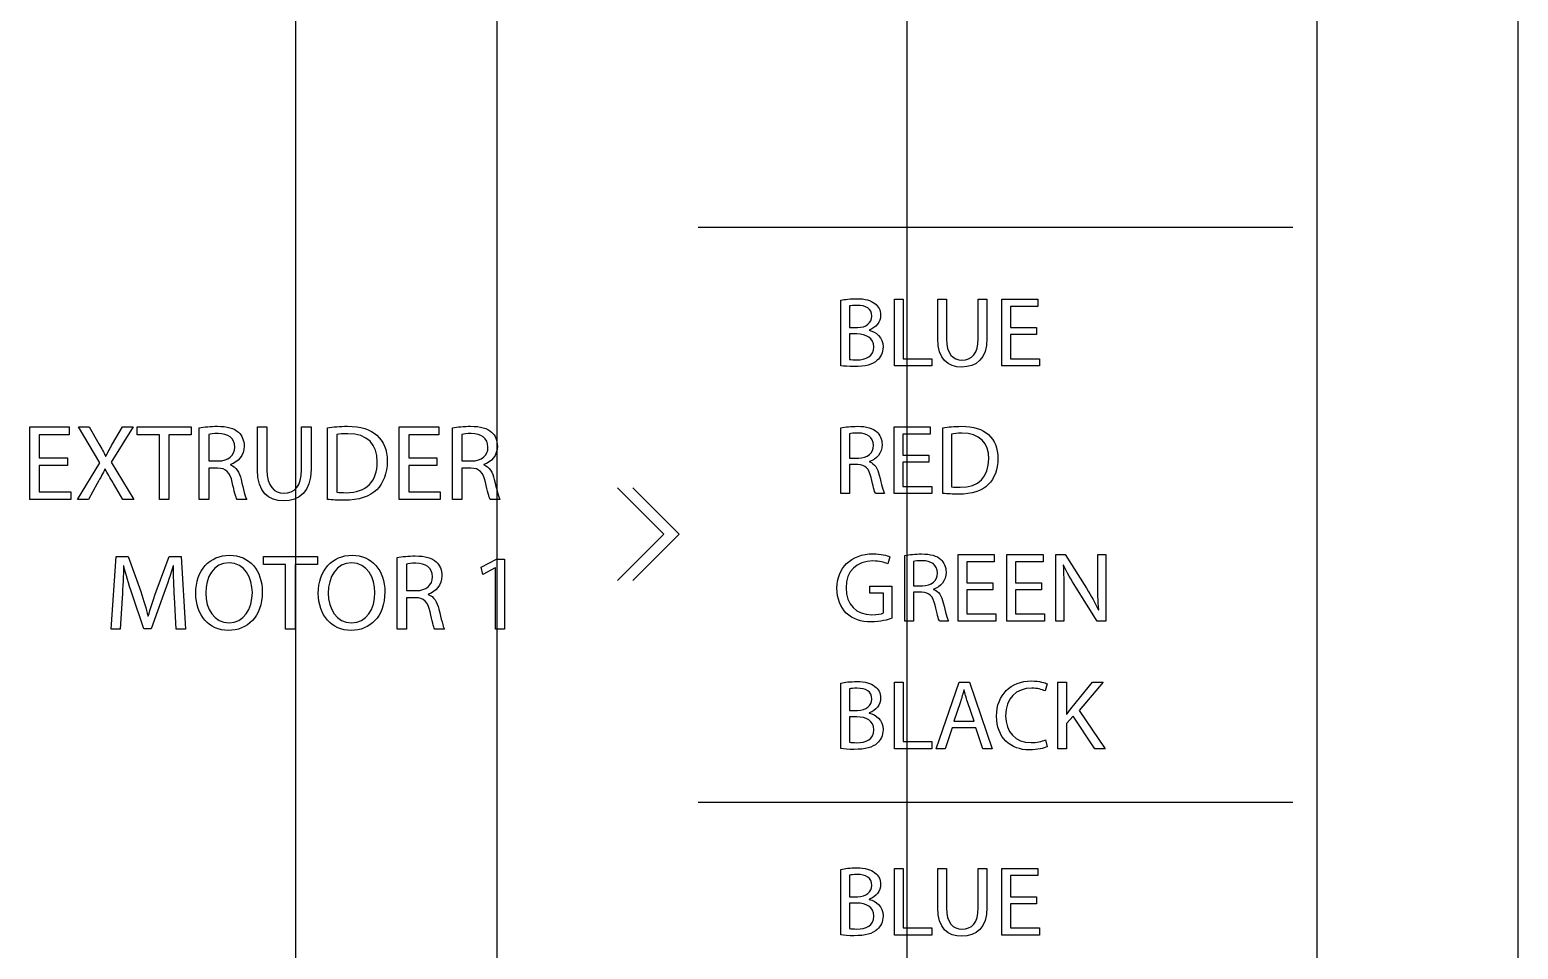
# Model space of a CAD drawing. Header units: millimetres. Extents: x -1506 to -668, y -3588 to 587.
# Drawn here: x -1176.9 to -1118.6, y -1666.4 to -1630.4 of the extents above; entities that cross this region are included whole.
import ezdxf

# ---------------------------------------------------------------- set-up
doc = ezdxf.new("R2010")
doc.units = ezdxf.units.MM
doc.layers.add('referance lines', color=3, linetype='Continuous', lineweight=25, true_color=0x00ff00)
doc.layers.add('TEXT', color=5, linetype='Continuous', true_color=0x0000ff)

msp = doc.modelspace()

# ---------------------------------------------------------------- linework, layer by layer
at = {"layer": 'referance lines'}
for p, q in [((-1166.465, -2514.604), (-1166.465, -1370.703)), ((-1158.586, -2514.604), (-1158.586, -1370.703)), ((-1126.465, -2514.604), (-1126.465, -1370.703)), ((-1118.586, -2514.604), (-1118.586, -1370.703)), ((-1142.525, -2515.779), (-1142.525, -1371.879))]:
    msp.add_line(p, q, dxfattribs=at)
at = {"layer": 'TEXT', "color": 5, "lineweight": 25, "true_color": 0x0000ff}
for points in [[(-1150.704, -1638.157), (-1127.421, -1638.157)], [(-1145.117, -1643.588), (-1145.117, -1641.019), (-1145.117, -1641.019)], [(-1144.779, -1641.244), (-1144.779, -1642.09), (-1144.779, -1642.09)], [(-1143.018, -1640.98), (-1142.676, -1640.98), (-1142.676, -1643.312), (-1141.558, -1643.312), (-1141.558, -1643.596), (-1143.018, -1643.596), (-1143.018, -1640.98), (-1143.018, -1640.98)], [(-1141.326, -1642.52), (-1141.326, -1640.98), (-1140.984, -1640.98), (-1140.984, -1640.98)], [(-1140.984, -1640.98), (-1140.984, -1642.532)], [(-1139.738, -1642.532), (-1139.738, -1640.98), (-1139.397, -1640.98), (-1139.397, -1642.509)], [(-1137.46, -1642.369), (-1138.473, -1642.369), (-1138.473, -1643.312), (-1137.34, -1643.312), (-1137.34, -1643.596), (-1138.815, -1643.596), (-1138.815, -1640.98), (-1137.398, -1640.98), (-1137.398, -1641.263), (-1138.473, -1641.263), (-1138.473, -1642.09), (-1137.46, -1642.09), (-1137.46, -1642.369), (-1137.46, -1642.369)], [(-1144.779, -1642.09), (-1144.473, -1642.09)], [(-1144.5, -1642.342), (-1144.779, -1642.342), (-1144.779, -1643.339), (-1144.779, -1643.339)], [(-1144.007, -1642.187), (-1144.007, -1642.198)], [(-1175.415, -1647.494), (-1176.52, -1647.494), (-1176.52, -1648.522), (-1175.284, -1648.522), (-1175.284, -1648.831), (-1176.892, -1648.831), (-1176.892, -1645.979), (-1175.347, -1645.979), (-1175.347, -1646.288), (-1176.52, -1646.288), (-1176.52, -1647.189), (-1175.415, -1647.189), (-1175.415, -1647.494), (-1175.415, -1647.494)], [(-1174.254, -1648.204), (-1174.597, -1648.831), (-1175.02, -1648.831), (-1174.149, -1647.388), (-1174.986, -1645.979), (-1174.559, -1645.979), (-1174.182, -1646.647)], [(-1173.649, -1646.647), (-1173.264, -1645.979), (-1172.837, -1645.979), (-1173.704, -1647.367), (-1172.816, -1648.831), (-1173.243, -1648.831), (-1173.243, -1648.831)], [(-1171.812, -1646.292), (-1172.68, -1646.292), (-1172.68, -1645.978), (-1170.568, -1645.978), (-1170.568, -1646.292), (-1171.44, -1646.292), (-1171.44, -1648.83), (-1171.812, -1648.83), (-1171.812, -1646.292), (-1171.812, -1646.292)], [(-1167.977, -1647.659), (-1167.977, -1645.979), (-1167.604, -1645.979), (-1167.604, -1645.979)], [(-1167.604, -1645.979), (-1167.604, -1647.671)], [(-1166.246, -1647.671), (-1166.246, -1645.979), (-1165.874, -1645.979), (-1165.874, -1647.646)], [(-1160.942, -1647.494), (-1162.046, -1647.494), (-1162.046, -1648.522), (-1160.81, -1648.522), (-1160.81, -1648.831), (-1162.418, -1648.831), (-1162.418, -1645.979), (-1160.874, -1645.979), (-1160.874, -1646.288), (-1162.046, -1646.288), (-1162.046, -1647.189), (-1160.942, -1647.189), (-1160.942, -1647.494), (-1160.942, -1647.494)], [(-1141.678, -1647.369), (-1142.692, -1647.369), (-1142.692, -1648.312), (-1141.558, -1648.312), (-1141.558, -1648.596), (-1143.033, -1648.596), (-1143.033, -1645.98), (-1141.616, -1645.98), (-1141.616, -1646.263), (-1142.692, -1646.263), (-1142.692, -1647.09), (-1141.678, -1647.09), (-1141.678, -1647.369), (-1141.678, -1647.369)], [(-1169.535, -1647.595), (-1169.882, -1647.595), (-1169.882, -1648.831), (-1170.25, -1648.831), (-1170.25, -1646.017), (-1170.25, -1646.017)], [(-1169.882, -1646.275), (-1169.882, -1647.316), (-1169.882, -1647.316)], [(-1165.233, -1648.822), (-1165.233, -1646.021), (-1165.233, -1646.021)], [(-1164.866, -1646.287), (-1164.866, -1648.543), (-1164.866, -1648.543)], [(-1159.616, -1647.595), (-1159.963, -1647.595), (-1159.963, -1648.831), (-1160.331, -1648.831), (-1160.331, -1646.017), (-1160.331, -1646.017)], [(-1159.963, -1646.275), (-1159.963, -1647.316), (-1159.963, -1647.316)], [(-1144.461, -1647.462), (-1144.779, -1647.462), (-1144.779, -1648.595), (-1145.117, -1648.595), (-1145.117, -1646.015), (-1145.117, -1646.015)], [(-1144.779, -1646.251), (-1144.779, -1647.206), (-1144.779, -1647.206)], [(-1141.12, -1648.587), (-1141.12, -1646.019), (-1141.12, -1646.019)], [(-1140.782, -1646.263), (-1140.782, -1648.332), (-1140.782, -1648.332)], [(-1173.92, -1647.13), (-1173.907, -1647.13)], [(-1173.937, -1647.637), (-1173.946, -1647.637)], [(-1169.882, -1647.316), (-1169.505, -1647.316)], [(-1169.027, -1647.46), (-1169.027, -1647.472)], [(-1159.963, -1647.316), (-1159.586, -1647.316)], [(-1159.108, -1647.46), (-1159.108, -1647.472)], [(-1144.779, -1647.206), (-1144.434, -1647.206)], [(-1143.995, -1647.338), (-1143.995, -1647.35)], [(-1173.243, -1648.831), (-1173.611, -1648.2)], [(-1168.393, -1648.831), (-1168.773, -1648.831)], [(-1158.474, -1648.831), (-1158.854, -1648.831)], [(-1153.866, -1648.372), (-1152.049, -1650.188), (-1153.866, -1652.005)], [(-1153.265, -1648.372), (-1151.448, -1650.188), (-1153.265, -1652.005)], [(-1143.413, -1648.595), (-1143.762, -1648.595)], [(-1173.273, -1652.688), (-1173.349, -1653.911), (-1173.7, -1653.911), (-1173.501, -1651.059), (-1173.032, -1651.059), (-1172.545, -1652.438)], [(-1171.944, -1652.438), (-1171.436, -1651.059), (-1170.967, -1651.059), (-1170.789, -1653.911), (-1171.153, -1653.911), (-1171.221, -1652.659), (-1171.221, -1652.659)], [(-1166.868, -1651.372), (-1167.735, -1651.372), (-1167.735, -1651.059), (-1165.624, -1651.059), (-1165.624, -1651.372), (-1166.496, -1651.372), (-1166.496, -1653.911), (-1166.868, -1653.911), (-1166.868, -1651.372), (-1166.868, -1651.372)], [(-1161.788, -1652.674), (-1162.135, -1652.674), (-1162.135, -1653.91), (-1162.503, -1653.91), (-1162.503, -1651.097), (-1162.503, -1651.097)], [(-1158.651, -1651.507), (-1158.66, -1651.507), (-1159.138, -1651.765), (-1159.21, -1651.482), (-1158.609, -1651.16), (-1158.292, -1651.16), (-1158.292, -1653.911), (-1158.651, -1653.911), (-1158.651, -1651.507), (-1158.651, -1651.507)], [(-1143.2, -1651.072), (-1143.285, -1651.348)], [(-1141.954, -1652.463), (-1142.272, -1652.463), (-1142.272, -1653.596), (-1142.61, -1653.596), (-1142.61, -1651.015), (-1142.61, -1651.015)], [(-1139.172, -1652.369), (-1140.185, -1652.369), (-1140.185, -1653.313), (-1139.052, -1653.313), (-1139.052, -1653.596), (-1140.526, -1653.596), (-1140.526, -1650.98), (-1139.11, -1650.98), (-1139.11, -1651.263), (-1140.185, -1651.263), (-1140.185, -1652.09), (-1139.172, -1652.09), (-1139.172, -1652.369), (-1139.172, -1652.369)], [(-1137.262, -1652.369), (-1138.276, -1652.369), (-1138.276, -1653.313), (-1137.142, -1653.313), (-1137.142, -1653.596), (-1138.617, -1653.596), (-1138.617, -1650.98), (-1137.201, -1650.98), (-1137.201, -1651.263), (-1138.276, -1651.263), (-1138.276, -1652.09), (-1137.262, -1652.09), (-1137.262, -1652.369), (-1137.262, -1652.369)], [(-1136.704, -1653.596), (-1136.704, -1650.98), (-1136.331, -1650.98), (-1135.497, -1652.303)], [(-1135.058, -1652.074), (-1135.058, -1650.979), (-1134.74, -1650.979), (-1134.74, -1653.595), (-1135.082, -1653.595), (-1135.912, -1652.268)], [(-1173.209, -1651.427), (-1173.218, -1651.427)], [(-1171.267, -1651.427), (-1171.276, -1651.427)], [(-1162.135, -1651.355), (-1162.135, -1652.396), (-1162.135, -1652.396)], [(-1142.272, -1651.252), (-1142.272, -1652.206), (-1142.272, -1652.206)], [(-1136.397, -1651.394), (-1136.409, -1651.398)], [(-1143.455, -1653.273), (-1143.455, -1652.493), (-1143.983, -1652.493), (-1143.983, -1652.221), (-1143.122, -1652.221), (-1143.122, -1653.479), (-1143.122, -1653.479)], [(-1142.272, -1652.206), (-1141.927, -1652.206)], [(-1141.488, -1652.338), (-1141.488, -1652.35)], [(-1171.635, -1652.51), (-1172.139, -1653.894), (-1172.418, -1653.894), (-1172.883, -1652.536)], [(-1162.135, -1652.396), (-1161.759, -1652.396)], [(-1161.28, -1652.54), (-1161.28, -1652.552)], [(-1136.386, -1652.477), (-1136.386, -1653.595), (-1136.704, -1653.595), (-1136.704, -1653.596)], [(-1172.258, -1653.399), (-1172.249, -1653.399)], [(-1135.031, -1653.153), (-1135.02, -1653.149)], [(-1160.646, -1653.91), (-1161.027, -1653.91)], [(-1140.906, -1653.596), (-1141.256, -1653.596)], [(-1145.117, -1658.588), (-1145.117, -1656.019), (-1145.117, -1656.019)], [(-1144.779, -1656.244), (-1144.779, -1657.09), (-1144.779, -1657.09)], [(-1143.018, -1655.98), (-1142.676, -1655.98), (-1142.676, -1658.313), (-1141.558, -1658.313), (-1141.558, -1658.596), (-1143.018, -1658.596), (-1143.018, -1655.98), (-1143.018, -1655.98)], [(-1140.759, -1657.773), (-1141.031, -1658.596), (-1141.38, -1658.596), (-1140.488, -1655.98), (-1140.084, -1655.98), (-1139.191, -1658.596), (-1139.552, -1658.596), (-1139.831, -1657.773), (-1140.759, -1657.773), (-1140.759, -1657.773)], [(-1140.293, -1656.278), (-1140.302, -1656.278)], [(-1137.033, -1656.054), (-1137.119, -1656.329)], [(-1136.615, -1655.98), (-1136.277, -1655.98), (-1136.277, -1657.241), (-1136.265, -1657.241)], [(-1136.06, -1656.962), (-1135.26, -1655.98), (-1134.841, -1655.98), (-1135.788, -1657.09), (-1134.767, -1658.596), (-1135.167, -1658.596), (-1136.025, -1657.311), (-1136.277, -1657.598), (-1136.277, -1658.596), (-1136.615, -1658.596), (-1136.615, -1655.98), (-1136.615, -1655.98)], [(-1140.434, -1656.752), (-1140.689, -1657.509), (-1139.898, -1657.509), (-1139.898, -1657.509)], [(-1139.898, -1657.509), (-1140.158, -1656.756)], [(-1144.779, -1657.09), (-1144.473, -1657.09)], [(-1144.5, -1657.342), (-1144.779, -1657.342), (-1144.779, -1658.339), (-1144.779, -1658.339)], [(-1144.007, -1657.187), (-1144.007, -1657.198)], [(-1137.107, -1658.243), (-1137.041, -1658.514), (-1137.041, -1658.514)], [(-1150.704, -1660.688), (-1127.421, -1660.688)], [(-1145.117, -1665.888), (-1145.117, -1663.318), (-1145.117, -1663.318)], [(-1143.018, -1663.28), (-1142.676, -1663.28), (-1142.676, -1665.612), (-1141.558, -1665.612), (-1141.558, -1665.895), (-1143.018, -1665.895), (-1143.018, -1663.28), (-1143.018, -1663.28)], [(-1141.326, -1664.82), (-1141.326, -1663.28), (-1140.984, -1663.28), (-1140.984, -1663.28)], [(-1140.984, -1663.28), (-1140.984, -1664.832)], [(-1139.738, -1664.832), (-1139.738, -1663.28), (-1139.397, -1663.28), (-1139.397, -1664.809)], [(-1137.46, -1664.669), (-1138.473, -1664.669), (-1138.473, -1665.612), (-1137.34, -1665.612), (-1137.34, -1665.895), (-1138.815, -1665.895), (-1138.815, -1663.28), (-1137.398, -1663.28), (-1137.398, -1663.563), (-1138.473, -1663.563), (-1138.473, -1664.389), (-1137.46, -1664.389), (-1137.46, -1664.669), (-1137.46, -1664.669)], [(-1144.779, -1663.544), (-1144.779, -1664.389), (-1144.779, -1664.389)], [(-1144.779, -1664.389), (-1144.473, -1664.389)], [(-1144.007, -1664.487), (-1144.007, -1664.498)], [(-1144.5, -1664.642), (-1144.779, -1664.642), (-1144.779, -1665.639), (-1144.779, -1665.639)]]:
    msp.add_lwpolyline(points, dxfattribs=at)
for points in [[(-1145.117, -1641.019), (-1144.97, -1640.984), (-1144.733, -1640.96), (-1144.5, -1640.96)], [(-1144.48, -1641.22), (-1144.635, -1641.22), (-1144.725, -1641.232), (-1144.779, -1641.244)], [(-1144.5, -1640.96), (-1144.162, -1640.96), (-1143.945, -1641.019), (-1143.786, -1641.151)], [(-1143.91, -1641.647), (-1143.91, -1641.345), (-1144.139, -1641.22), (-1144.48, -1641.22)], [(-1143.786, -1641.151), (-1143.65, -1641.252), (-1143.564, -1641.407), (-1143.564, -1641.612)], [(-1144.473, -1642.09), (-1144.12, -1642.09), (-1143.91, -1641.9), (-1143.91, -1641.647)], [(-1143.564, -1641.612), (-1143.564, -1641.869), (-1143.735, -1642.09), (-1144.007, -1642.187)], [(-1143.824, -1642.847), (-1143.824, -1642.494), (-1144.131, -1642.342), (-1144.5, -1642.342)], [(-1144.007, -1642.198), (-1143.758, -1642.257), (-1143.467, -1642.462), (-1143.467, -1642.851)], [(-1144.496, -1643.355), (-1144.147, -1643.355), (-1143.824, -1643.227), (-1143.824, -1642.847)], [(-1143.467, -1642.851), (-1143.467, -1643.075), (-1143.557, -1643.25), (-1143.692, -1643.374)], [(-1140.387, -1643.638), (-1140.922, -1643.638), (-1141.326, -1643.336), (-1141.326, -1642.52)], [(-1140.984, -1642.532), (-1140.984, -1643.115), (-1140.724, -1643.363), (-1140.375, -1643.363)], [(-1139.397, -1642.509), (-1139.397, -1643.312), (-1139.82, -1643.638), (-1140.387, -1643.638)], [(-1140.375, -1643.363), (-1139.991, -1643.363), (-1139.738, -1643.107), (-1139.738, -1642.532)], [(-1144.593, -1643.619), (-1144.826, -1643.619), (-1145.004, -1643.604), (-1145.117, -1643.588)], [(-1144.779, -1643.339), (-1144.71, -1643.351), (-1144.616, -1643.355), (-1144.496, -1643.355)], [(-1143.692, -1643.374), (-1143.871, -1643.541), (-1144.166, -1643.619), (-1144.593, -1643.619)], [(-1170.25, -1646.017), (-1170.064, -1645.983), (-1169.793, -1645.958), (-1169.543, -1645.958)], [(-1169.543, -1645.958), (-1169.15, -1645.958), (-1168.892, -1646.034), (-1168.718, -1646.19)], [(-1165.233, -1646.021), (-1165.009, -1645.983), (-1164.743, -1645.958), (-1164.451, -1645.958)], [(-1164.451, -1645.958), (-1163.922, -1645.958), (-1163.545, -1646.085), (-1163.296, -1646.313)], [(-1160.331, -1646.017), (-1160.145, -1645.983), (-1159.874, -1645.958), (-1159.625, -1645.958)], [(-1159.625, -1645.958), (-1159.231, -1645.958), (-1158.973, -1646.034), (-1158.799, -1646.19)], [(-1145.117, -1646.015), (-1144.946, -1645.984), (-1144.698, -1645.96), (-1144.469, -1645.96)], [(-1144.469, -1645.96), (-1144.108, -1645.96), (-1143.871, -1646.03), (-1143.712, -1646.173)], [(-1141.12, -1646.019), (-1140.914, -1645.984), (-1140.67, -1645.96), (-1140.402, -1645.96)], [(-1140.402, -1645.96), (-1139.917, -1645.96), (-1139.572, -1646.077), (-1139.342, -1646.286)], [(-1169.518, -1646.245), (-1169.696, -1646.245), (-1169.819, -1646.258), (-1169.882, -1646.275)], [(-1168.862, -1646.774), (-1168.862, -1646.406), (-1169.128, -1646.245), (-1169.518, -1646.245)], [(-1168.718, -1646.19), (-1168.579, -1646.317), (-1168.494, -1646.512), (-1168.494, -1646.736)], [(-1164.434, -1646.249), (-1164.624, -1646.249), (-1164.768, -1646.266), (-1164.866, -1646.287)], [(-1163.279, -1647.35), (-1163.274, -1646.676), (-1163.655, -1646.249), (-1164.434, -1646.249)], [(-1163.296, -1646.313), (-1163.038, -1646.546), (-1162.89, -1646.876), (-1162.89, -1647.337)], [(-1159.599, -1646.245), (-1159.777, -1646.245), (-1159.9, -1646.258), (-1159.963, -1646.275)], [(-1158.943, -1646.774), (-1158.943, -1646.406), (-1159.21, -1646.245), (-1159.599, -1646.245)], [(-1158.799, -1646.19), (-1158.66, -1646.317), (-1158.575, -1646.512), (-1158.575, -1646.736)], [(-1144.446, -1646.224), (-1144.608, -1646.224), (-1144.721, -1646.236), (-1144.779, -1646.251)], [(-1143.844, -1646.709), (-1143.844, -1646.372), (-1144.088, -1646.224), (-1144.446, -1646.224)], [(-1143.712, -1646.173), (-1143.584, -1646.29), (-1143.507, -1646.468), (-1143.507, -1646.674)], [(-1140.387, -1646.228), (-1140.561, -1646.228), (-1140.693, -1646.244), (-1140.782, -1646.263)], [(-1139.327, -1647.237), (-1139.323, -1646.62), (-1139.672, -1646.228), (-1140.387, -1646.228)], [(-1139.342, -1646.286), (-1139.106, -1646.5), (-1138.97, -1646.802), (-1138.97, -1647.225)], [(-1174.182, -1646.647), (-1174.077, -1646.833), (-1173.996, -1646.977), (-1173.92, -1647.13)], [(-1173.907, -1647.13), (-1173.827, -1646.961), (-1173.755, -1646.829), (-1173.649, -1646.647)], [(-1169.505, -1647.316), (-1169.112, -1647.316), (-1168.862, -1647.1), (-1168.862, -1646.774)], [(-1168.494, -1646.736), (-1168.494, -1647.109), (-1168.731, -1647.358), (-1169.027, -1647.46)], [(-1159.586, -1647.316), (-1159.193, -1647.316), (-1158.943, -1647.1), (-1158.943, -1646.774)], [(-1158.575, -1646.736), (-1158.575, -1647.109), (-1158.812, -1647.358), (-1159.108, -1647.46)], [(-1144.434, -1647.206), (-1144.073, -1647.206), (-1143.844, -1647.008), (-1143.844, -1646.709)], [(-1143.507, -1646.674), (-1143.507, -1647.016), (-1143.724, -1647.245), (-1143.995, -1647.338)], [(-1173.946, -1647.637), (-1174.026, -1647.803), (-1174.11, -1647.955), (-1174.254, -1648.204)], [(-1173.611, -1648.2), (-1173.759, -1647.959), (-1173.848, -1647.803), (-1173.937, -1647.637)], [(-1168.959, -1648.149), (-1169.044, -1647.756), (-1169.2, -1647.608), (-1169.535, -1647.595)], [(-1169.027, -1647.472), (-1168.811, -1647.549), (-1168.68, -1647.751), (-1168.612, -1648.048)], [(-1166.953, -1648.877), (-1167.537, -1648.877), (-1167.977, -1648.547), (-1167.977, -1647.659)], [(-1167.604, -1647.671), (-1167.604, -1648.306), (-1167.32, -1648.577), (-1166.94, -1648.577)], [(-1165.874, -1647.646), (-1165.874, -1648.522), (-1166.335, -1648.877), (-1166.953, -1648.877)], [(-1166.94, -1648.577), (-1166.521, -1648.577), (-1166.246, -1648.298), (-1166.246, -1647.671)], [(-1164.493, -1648.56), (-1163.702, -1648.56), (-1163.279, -1648.12), (-1163.279, -1647.35)], [(-1162.89, -1647.337), (-1162.89, -1647.803), (-1163.038, -1648.183), (-1163.3, -1648.445)], [(-1159.041, -1648.149), (-1159.125, -1647.756), (-1159.282, -1647.608), (-1159.616, -1647.595)], [(-1159.108, -1647.472), (-1158.893, -1647.549), (-1158.761, -1647.751), (-1158.694, -1648.048)], [(-1143.933, -1647.97), (-1144.011, -1647.61), (-1144.154, -1647.473), (-1144.461, -1647.462)], [(-1143.995, -1647.35), (-1143.797, -1647.419), (-1143.677, -1647.606), (-1143.615, -1647.877)], [(-1140.441, -1648.347), (-1139.715, -1648.347), (-1139.327, -1647.943), (-1139.327, -1647.237)], [(-1138.97, -1647.225), (-1138.97, -1647.652), (-1139.106, -1648.002), (-1139.346, -1648.242)], [(-1168.773, -1648.831), (-1168.82, -1648.746), (-1168.883, -1648.505), (-1168.959, -1648.149)], [(-1168.612, -1648.048), (-1168.52, -1648.445), (-1168.451, -1648.72), (-1168.393, -1648.831)], [(-1158.854, -1648.831), (-1158.901, -1648.746), (-1158.965, -1648.505), (-1159.041, -1648.149)], [(-1158.694, -1648.048), (-1158.601, -1648.445), (-1158.533, -1648.72), (-1158.474, -1648.831)], [(-1143.762, -1648.595), (-1143.805, -1648.518), (-1143.863, -1648.296), (-1143.933, -1647.97)], [(-1143.615, -1647.877), (-1143.53, -1648.242), (-1143.467, -1648.494), (-1143.413, -1648.595)], [(-1139.346, -1648.242), (-1139.595, -1648.487), (-1139.998, -1648.619), (-1140.507, -1648.619)], [(-1164.565, -1648.856), (-1164.832, -1648.856), (-1165.047, -1648.843), (-1165.233, -1648.822)], [(-1164.866, -1648.543), (-1164.772, -1648.556), (-1164.637, -1648.56), (-1164.493, -1648.56)], [(-1163.3, -1648.445), (-1163.57, -1648.712), (-1164.011, -1648.856), (-1164.565, -1648.856)], [(-1140.507, -1648.619), (-1140.751, -1648.619), (-1140.949, -1648.607), (-1141.12, -1648.587)], [(-1140.782, -1648.332), (-1140.697, -1648.343), (-1140.573, -1648.347), (-1140.441, -1648.347)], [(-1170.39, -1652.506), (-1170.39, -1651.6), (-1169.832, -1651.008), (-1169.07, -1651.008)], [(-1169.07, -1651.008), (-1168.287, -1651.008), (-1167.784, -1651.605), (-1167.784, -1652.455)], [(-1165.589, -1652.506), (-1165.589, -1651.6), (-1165.031, -1651.008), (-1164.269, -1651.008)], [(-1164.269, -1651.008), (-1163.486, -1651.008), (-1162.983, -1651.605), (-1162.983, -1652.455)], [(-1162.503, -1651.097), (-1162.317, -1651.063), (-1162.046, -1651.038), (-1161.797, -1651.038)], [(-1161.797, -1651.038), (-1161.403, -1651.038), (-1161.145, -1651.114), (-1160.972, -1651.27)], [(-1145.272, -1652.303), (-1145.272, -1651.523), (-1144.733, -1650.953), (-1143.855, -1650.953)], [(-1143.855, -1650.953), (-1143.553, -1650.953), (-1143.312, -1651.018), (-1143.2, -1651.072)], [(-1142.61, -1651.015), (-1142.439, -1650.984), (-1142.191, -1650.961), (-1141.962, -1650.961)], [(-1141.938, -1651.225), (-1142.101, -1651.225), (-1142.214, -1651.236), (-1142.272, -1651.252)], [(-1141.962, -1650.961), (-1141.601, -1650.961), (-1141.364, -1651.03), (-1141.205, -1651.174)], [(-1141.337, -1651.71), (-1141.337, -1651.372), (-1141.581, -1651.225), (-1141.938, -1651.225)], [(-1141.205, -1651.174), (-1141.077, -1651.29), (-1140.999, -1651.469), (-1140.999, -1651.675)], [(-1173.218, -1651.427), (-1173.226, -1651.783), (-1173.248, -1652.256), (-1173.273, -1652.688)], [(-1172.883, -1652.536), (-1173.019, -1652.129), (-1173.129, -1651.765), (-1173.209, -1651.427)], [(-1171.276, -1651.427), (-1171.377, -1651.757), (-1171.492, -1652.117), (-1171.635, -1652.51)], [(-1171.221, -1652.659), (-1171.242, -1652.261), (-1171.267, -1651.778), (-1171.267, -1651.427)], [(-1169.083, -1651.308), (-1169.696, -1651.308), (-1170.001, -1651.875), (-1170.001, -1652.497)], [(-1168.173, -1652.472), (-1168.173, -1651.901), (-1168.469, -1651.308), (-1169.083, -1651.308)], [(-1164.282, -1651.308), (-1164.895, -1651.308), (-1165.2, -1651.875), (-1165.2, -1652.497)], [(-1163.372, -1652.472), (-1163.372, -1651.901), (-1163.668, -1651.308), (-1164.282, -1651.308)], [(-1161.771, -1651.325), (-1161.949, -1651.325), (-1162.072, -1651.338), (-1162.135, -1651.355)], [(-1161.115, -1651.854), (-1161.115, -1651.486), (-1161.382, -1651.325), (-1161.771, -1651.325)], [(-1160.972, -1651.27), (-1160.832, -1651.397), (-1160.748, -1651.592), (-1160.748, -1651.816)], [(-1143.863, -1651.236), (-1144.5, -1651.236), (-1144.915, -1651.632), (-1144.915, -1652.287)], [(-1143.285, -1651.348), (-1143.425, -1651.282), (-1143.599, -1651.236), (-1143.863, -1651.236)], [(-1141.927, -1652.206), (-1141.566, -1652.206), (-1141.337, -1652.008), (-1141.337, -1651.71)], [(-1140.999, -1651.675), (-1140.999, -1652.016), (-1141.216, -1652.245), (-1141.488, -1652.338)], [(-1136.409, -1651.398), (-1136.39, -1651.728), (-1136.386, -1652.043), (-1136.386, -1652.477)], [(-1135.912, -1652.268), (-1136.095, -1651.977), (-1136.269, -1651.678), (-1136.397, -1651.394)], [(-1161.759, -1652.396), (-1161.365, -1652.396), (-1161.115, -1652.18), (-1161.115, -1651.854)], [(-1160.748, -1651.816), (-1160.748, -1652.188), (-1160.984, -1652.438), (-1161.28, -1652.54)], [(-1144.907, -1653.277), (-1145.133, -1653.06), (-1145.272, -1652.71), (-1145.272, -1652.303)], [(-1144.915, -1652.287), (-1144.915, -1652.951), (-1144.519, -1653.343), (-1143.906, -1653.343)], [(-1141.488, -1652.35), (-1141.29, -1652.42), (-1141.17, -1652.606), (-1141.108, -1652.878)], [(-1135.497, -1652.303), (-1135.307, -1652.61), (-1135.152, -1652.885), (-1135.031, -1653.153)], [(-1135.02, -1653.149), (-1135.051, -1652.8), (-1135.058, -1652.482), (-1135.058, -1652.074)], [(-1172.545, -1652.438), (-1172.427, -1652.789), (-1172.333, -1653.102), (-1172.258, -1653.399)], [(-1172.249, -1653.399), (-1172.173, -1653.111), (-1172.071, -1652.798), (-1171.944, -1652.438)], [(-1169.108, -1653.957), (-1169.865, -1653.957), (-1170.39, -1653.369), (-1170.39, -1652.506)], [(-1170.001, -1652.497), (-1170.001, -1653.111), (-1169.671, -1653.657), (-1169.086, -1653.657)], [(-1167.784, -1652.455), (-1167.784, -1653.433), (-1168.38, -1653.957), (-1169.108, -1653.957)], [(-1169.086, -1653.657), (-1168.503, -1653.657), (-1168.173, -1653.119), (-1168.173, -1652.472)], [(-1164.307, -1653.957), (-1165.064, -1653.957), (-1165.589, -1653.369), (-1165.589, -1652.506)], [(-1165.2, -1652.497), (-1165.2, -1653.111), (-1164.87, -1653.657), (-1164.286, -1653.657)], [(-1162.983, -1652.455), (-1162.983, -1653.433), (-1163.579, -1653.957), (-1164.307, -1653.957)], [(-1164.286, -1653.657), (-1163.702, -1653.657), (-1163.372, -1653.119), (-1163.372, -1652.472)], [(-1161.213, -1653.229), (-1161.297, -1652.835), (-1161.454, -1652.687), (-1161.788, -1652.674)], [(-1161.28, -1652.552), (-1161.065, -1652.629), (-1160.933, -1652.831), (-1160.866, -1653.128)], [(-1141.426, -1652.971), (-1141.504, -1652.611), (-1141.647, -1652.474), (-1141.954, -1652.463)], [(-1141.256, -1653.596), (-1141.298, -1653.518), (-1141.356, -1653.297), (-1141.426, -1652.971)], [(-1141.108, -1652.878), (-1141.023, -1653.243), (-1140.961, -1653.495), (-1140.906, -1653.596)], [(-1161.027, -1653.91), (-1161.073, -1653.826), (-1161.137, -1653.584), (-1161.213, -1653.229)], [(-1160.866, -1653.128), (-1160.773, -1653.525), (-1160.705, -1653.8), (-1160.646, -1653.91)], [(-1143.93, -1653.623), (-1144.325, -1653.623), (-1144.651, -1653.522), (-1144.907, -1653.277)], [(-1143.122, -1653.479), (-1143.273, -1653.537), (-1143.576, -1653.623), (-1143.93, -1653.623)], [(-1143.906, -1653.343), (-1143.684, -1653.343), (-1143.533, -1653.312), (-1143.455, -1653.273)], [(-1145.117, -1656.019), (-1144.97, -1655.983), (-1144.733, -1655.961), (-1144.5, -1655.961)], [(-1144.48, -1656.22), (-1144.635, -1656.22), (-1144.725, -1656.232), (-1144.779, -1656.244)], [(-1144.5, -1655.961), (-1144.162, -1655.961), (-1143.945, -1656.019), (-1143.786, -1656.151)], [(-1143.91, -1656.647), (-1143.91, -1656.345), (-1144.139, -1656.22), (-1144.48, -1656.22)], [(-1143.786, -1656.151), (-1143.65, -1656.252), (-1143.564, -1656.407), (-1143.564, -1656.612)], [(-1140.302, -1656.278), (-1140.34, -1656.43), (-1140.379, -1656.593), (-1140.434, -1656.752)], [(-1140.158, -1656.756), (-1140.216, -1656.585), (-1140.255, -1656.43), (-1140.293, -1656.278)], [(-1139.021, -1657.311), (-1139.021, -1656.488), (-1138.465, -1655.937), (-1137.655, -1655.937)], [(-1137.643, -1656.22), (-1138.256, -1656.22), (-1138.664, -1656.612), (-1138.664, -1657.299)], [(-1137.655, -1655.937), (-1137.332, -1655.937), (-1137.123, -1656.007), (-1137.033, -1656.054)], [(-1137.119, -1656.329), (-1137.243, -1656.267), (-1137.425, -1656.22), (-1137.643, -1656.22)], [(-1144.473, -1657.09), (-1144.12, -1657.09), (-1143.91, -1656.9), (-1143.91, -1656.647)], [(-1143.564, -1656.612), (-1143.564, -1656.869), (-1143.735, -1657.09), (-1144.007, -1657.187)], [(-1136.265, -1657.241), (-1136.196, -1657.14), (-1136.126, -1657.047), (-1136.06, -1656.962)], [(-1143.824, -1657.847), (-1143.824, -1657.494), (-1144.131, -1657.342), (-1144.5, -1657.342)], [(-1144.007, -1657.198), (-1143.758, -1657.257), (-1143.467, -1657.462), (-1143.467, -1657.851)], [(-1137.732, -1658.638), (-1138.47, -1658.638), (-1139.021, -1658.172), (-1139.021, -1657.311)], [(-1138.664, -1657.299), (-1138.664, -1657.944), (-1138.295, -1658.351), (-1137.662, -1658.351)], [(-1144.496, -1658.355), (-1144.147, -1658.355), (-1143.824, -1658.227), (-1143.824, -1657.847)], [(-1143.467, -1657.851), (-1143.467, -1658.076), (-1143.557, -1658.25), (-1143.692, -1658.375)], [(-1144.593, -1658.619), (-1144.826, -1658.619), (-1145.004, -1658.604), (-1145.117, -1658.588)], [(-1144.779, -1658.339), (-1144.71, -1658.351), (-1144.616, -1658.355), (-1144.496, -1658.355)], [(-1143.692, -1658.375), (-1143.871, -1658.541), (-1144.166, -1658.619), (-1144.593, -1658.619)], [(-1137.041, -1658.514), (-1137.162, -1658.576), (-1137.414, -1658.638), (-1137.732, -1658.638)], [(-1137.662, -1658.351), (-1137.453, -1658.351), (-1137.243, -1658.308), (-1137.107, -1658.243)], [(-1145.117, -1663.318), (-1144.97, -1663.283), (-1144.733, -1663.26), (-1144.5, -1663.26)], [(-1144.5, -1663.26), (-1144.162, -1663.26), (-1143.945, -1663.318), (-1143.786, -1663.45)], [(-1143.786, -1663.45), (-1143.65, -1663.551), (-1143.564, -1663.706), (-1143.564, -1663.912)], [(-1144.48, -1663.52), (-1144.635, -1663.52), (-1144.725, -1663.532), (-1144.779, -1663.544)], [(-1143.91, -1663.947), (-1143.91, -1663.644), (-1144.139, -1663.52), (-1144.48, -1663.52)], [(-1144.473, -1664.389), (-1144.12, -1664.389), (-1143.91, -1664.199), (-1143.91, -1663.947)], [(-1143.564, -1663.912), (-1143.564, -1664.168), (-1143.735, -1664.389), (-1144.007, -1664.487)], [(-1144.007, -1664.498), (-1143.758, -1664.556), (-1143.467, -1664.762), (-1143.467, -1665.15)], [(-1143.824, -1665.147), (-1143.824, -1664.793), (-1144.131, -1664.642), (-1144.5, -1664.642)], [(-1144.496, -1665.655), (-1144.147, -1665.655), (-1143.824, -1665.527), (-1143.824, -1665.147)], [(-1143.467, -1665.15), (-1143.467, -1665.375), (-1143.557, -1665.55), (-1143.692, -1665.674)], [(-1140.387, -1665.938), (-1140.922, -1665.938), (-1141.326, -1665.635), (-1141.326, -1664.82)], [(-1140.984, -1664.832), (-1140.984, -1665.414), (-1140.724, -1665.662), (-1140.375, -1665.662)], [(-1139.397, -1664.809), (-1139.397, -1665.612), (-1139.82, -1665.938), (-1140.387, -1665.938)], [(-1140.375, -1665.662), (-1139.991, -1665.662), (-1139.738, -1665.406), (-1139.738, -1664.832)], [(-1144.779, -1665.639), (-1144.71, -1665.651), (-1144.616, -1665.655), (-1144.496, -1665.655)], [(-1143.692, -1665.674), (-1143.871, -1665.841), (-1144.166, -1665.919), (-1144.593, -1665.919)], [(-1144.593, -1665.919), (-1144.826, -1665.919), (-1145.004, -1665.903), (-1145.117, -1665.888)]]:
    msp.add_open_spline(points, degree=3, dxfattribs=at)

doc.saveas('drawing.dxf')
